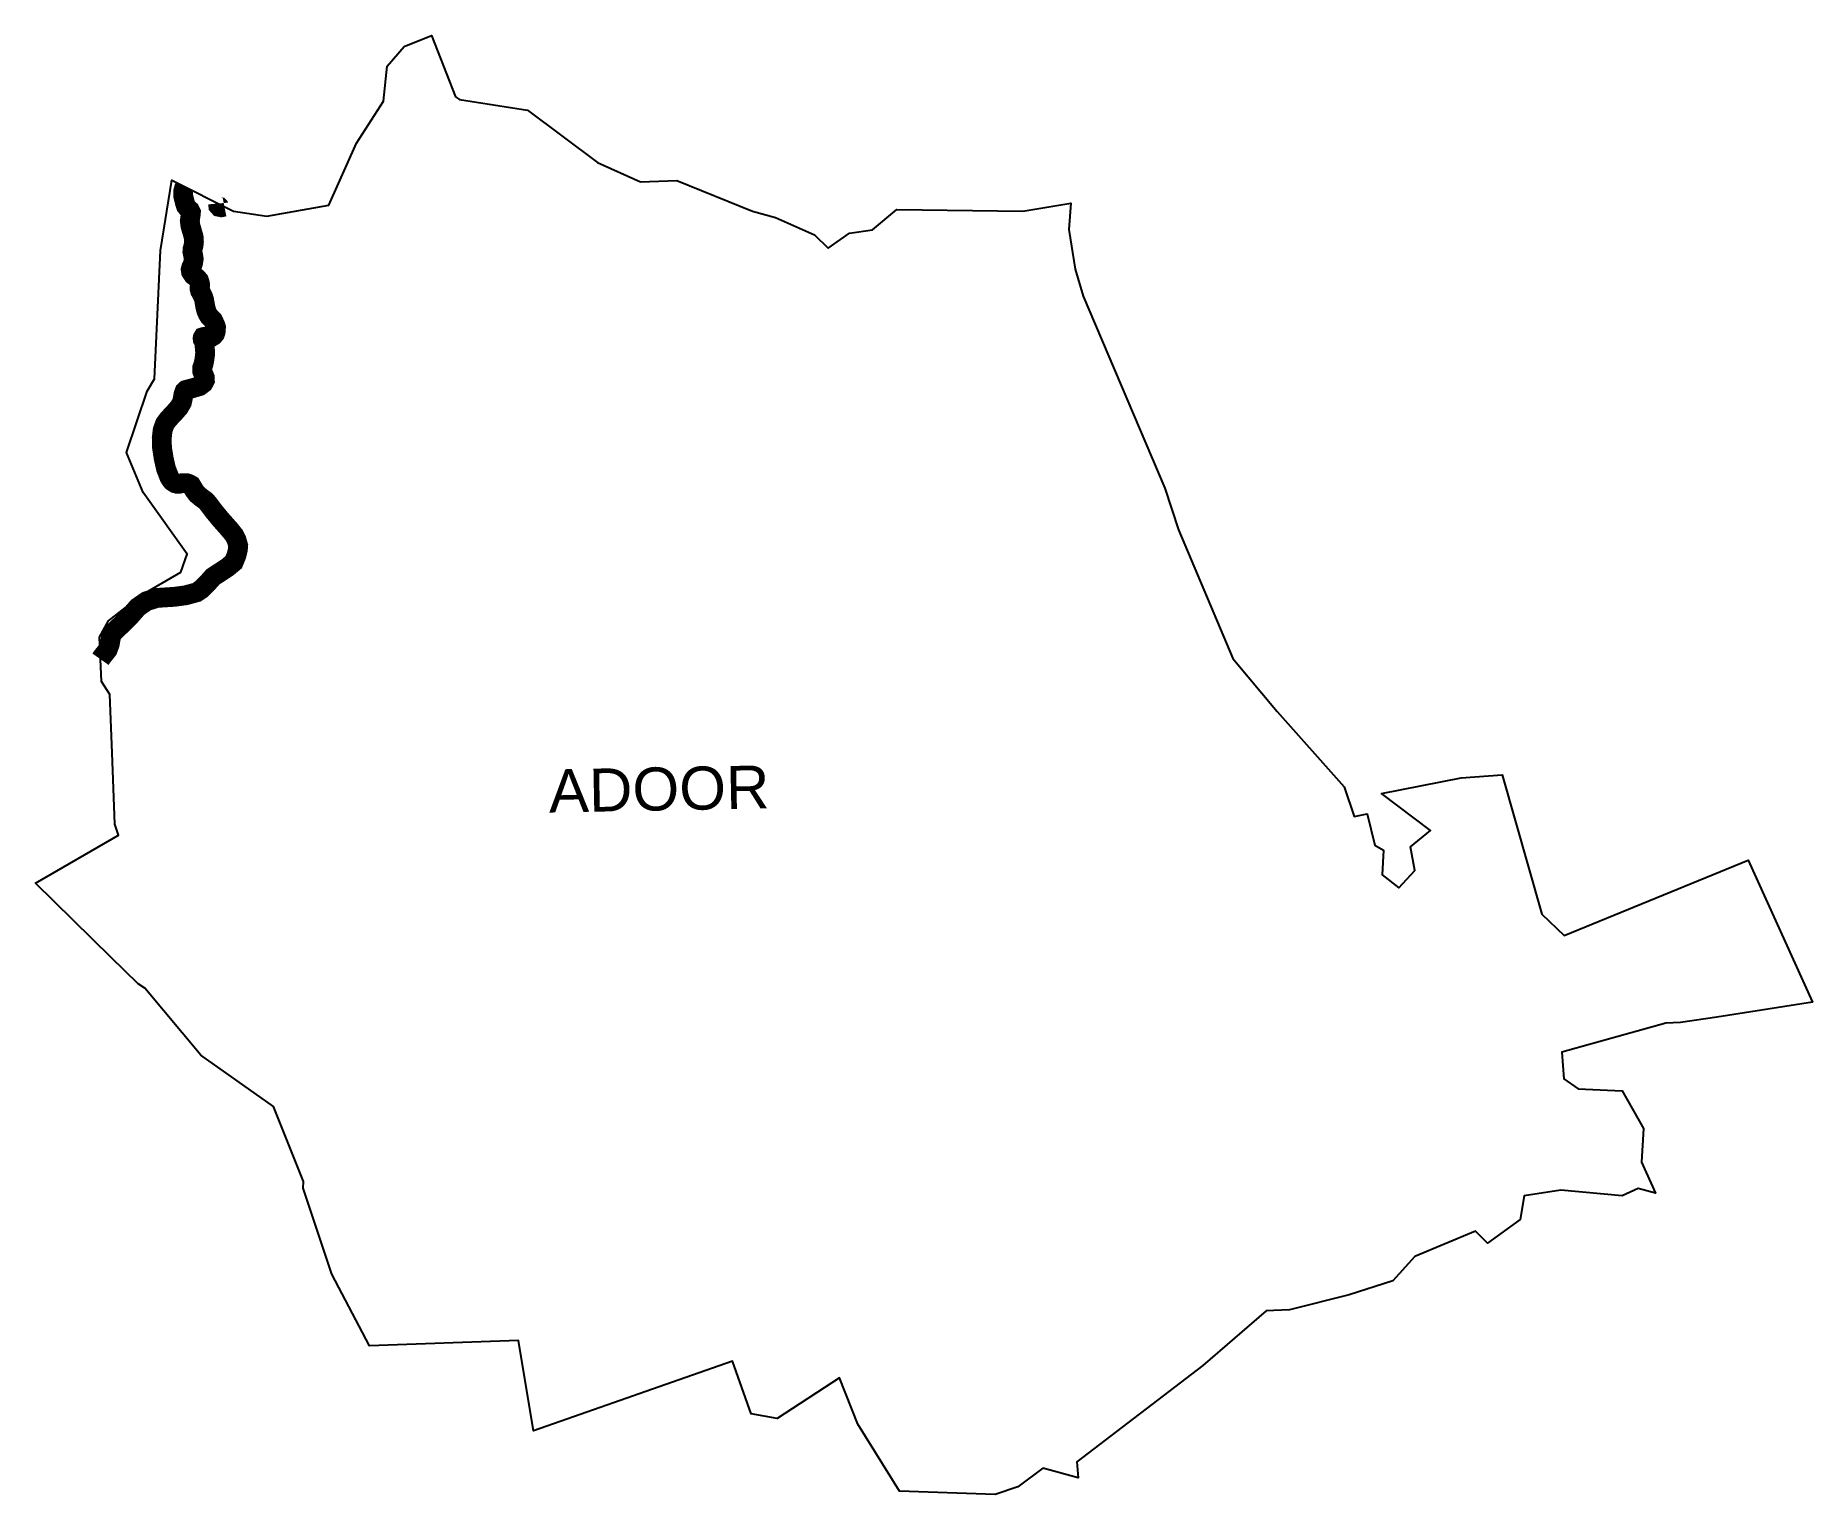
# Model space of a CAD drawing. Header units: metres. Extents: x 306957 to 311442, y 1924002 to 1927686.
import ezdxf

# ---------------------------------------------------------------- set-up
doc = ezdxf.new("R2010")
doc.units = ezdxf.units.M
doc.layers.add('NATURALLY PROTECTED', color=3, linetype='Continuous')
doc.layers.add('VILLAGE NAME', color=250, linetype='Continuous')
doc.styles.get("Standard").update_dxf_attribs({"font": 'simplex.shx'})

msp = doc.modelspace()

# ---------------------------------------------------------------- linework, layer by layer
at = {"color": 4, "flags": 128}
for points in [[(308824.4, 1927226), (308923.2, 1927182.1), (308957.4, 1927148.4), (309011.6, 1927186.7), (309069.7, 1927195.3), (309131, 1927246.2), (309448.6, 1927241.9), (309570.5, 1927262), (309565.3, 1927195.5), (309581.4, 1927096), (309601.4, 1927027.3), (309807.7, 1926542.9), (309841.6, 1926437.4), (309979.1, 1926112.3), (310090.7, 1925978.5), (310260.2, 1925788.8), (310285.4, 1925713.9), (310318.1, 1925720.7), (310337.8, 1925641.2), (310359.7, 1925628.7), (310356.1, 1925566.8), (310398.4, 1925533.4), (310438.9, 1925577.1), (310427.6, 1925636.8), (310478, 1925678.2), (310354.3, 1925771.4), (310555.3, 1925811.6), (310659.2, 1925819.2), (310759.5, 1925467.3), (310815.4, 1925413), (311280, 1925603.1), (311442.3, 1925244.5), (311201, 1925207.4), (311109.4, 1925193.4), (311072.5, 1925191.9), (310809.8, 1925118.5), (310814.4, 1925050.9), (310850.6, 1925025.9), (310962, 1925020.7), (311015.7, 1924925.8), (311010.7, 1924841.1), (311046.5, 1924762.5), (311002, 1924774.1), (310962.2, 1924755.9), (310806.7, 1924770.5), (310714.6, 1924755.9), (310704.2, 1924696.3), (310622.3, 1924636.6), (310591.5, 1924666.8), (310438.5, 1924602.6), (310383.4, 1924541.6), (310272.7, 1924505.7), (310122.5, 1924467.8), (310063.3, 1924465.7), (309903.7, 1924327.5), (309585.4, 1924084.6), (309588.8, 1924044.1), (309499.1, 1924068.1), (309436.1, 1924021.4), (309379.4, 1924001.9), (309137.7, 1924010.5), (309032.1, 1924179.5), (308985.9, 1924296.1), (308829, 1924193.8), (308763.2, 1924205.6), (308716, 1924338.4), (308213.4, 1924162.3), (308176.1, 1924390.9), (307799.3, 1924376.9), (307704.4, 1924558), (307632.6, 1924775.3), (307632.8, 1924792.1), (307557.6, 1924981.7), (307373.6, 1925111.2), (307232.3, 1925280.6), (307215.7, 1925290.9), (307147.4, 1925358), (306956.6, 1925545.3), (307166.4, 1925666.3), (307156.7, 1925694.7), (307149.8, 1925874.3), (307144.2, 1926021.6), (307122.9, 1926054.9), (307118.5, 1926166.4), (307140.7, 1926207.8), (307225.1, 1926273.7), (307323, 1926330.6), (307339, 1926375.8), (307228.6, 1926531.7), (307186.2, 1926633), (307238.2, 1926787.6), (307256.6, 1926818.8), (307272.2, 1927143), (307300.3, 1927320), (307456.1, 1927242.1), (307540.3, 1927229.4), (307697.4, 1927257.6), (307766.6, 1927413.5), (307835, 1927520.1), (307844, 1927608.5), (307887.4, 1927657.8), (307955.8, 1927685.5), (308017.1, 1927530.6), (308026.9, 1927523.6), (308198.4, 1927497.2), (308375.3, 1927364.8), (308483.8, 1927316.3), (308575.7, 1927319.3)], [(308575.7, 1927319.3), (308766.5, 1927242.1)], [(308766.5, 1927242.1), (308824.4, 1927226)]]:
    msp.add_lwpolyline(points, dxfattribs=at)
at = {"layer": 'NATURALLY PROTECTED', "const_width": 50, "flags": 128}
for points in [[(307333.5, 1927303.4), (307331.6, 1927300.5), (307329.6, 1927293), (307329.2, 1927281), (307333.4, 1927264), (307336.3, 1927255.1), (307341.6, 1927248.3), (307346.4, 1927244.2), (307348.9, 1927239.3), (307348.2, 1927231.9), (307346, 1927217.8), (307347.6, 1927205.3), (307352, 1927190.1), (307355.7, 1927177.1), (307356.5, 1927165), (307355.6, 1927156.3), (307353.2, 1927147.1), (307352.6, 1927139.3), (307354.5, 1927130.7), (307355.9, 1927121.7), (307354.8, 1927113.4), (307352.4, 1927105.2), (307349.8, 1927100.6), (307348.3, 1927094.7), (307349.2, 1927088.7), (307354.7, 1927080.4), (307364, 1927073.3), (307369, 1927067.5), (307371, 1927062), (307372, 1927057.1), (307371.9, 1927053.6), (307370.8, 1927050.2), (307370.8, 1927046), (307372.1, 1927040.5), (307376, 1927033.5), (307378.6, 1927028), (307380.3, 1927024.4), (307382.2, 1927018.1), (307383.7, 1927009.3), (307385.3, 1927000), (307387.8, 1926990.7), (307391, 1926983.2), (307394.5, 1926977.2), (307399.6, 1926971.9), (307404.8, 1926966.7), (307407.8, 1926960.2), (307410.4, 1926954.6), (307412.2, 1926948.9), (307411.3, 1926937.5), (307409.6, 1926932.2), (307405.5, 1926927.4), (307399.1, 1926923.6), (307392, 1926922.3), (307385.8, 1926923.5), (307382.6, 1926924.7), (307381.4, 1926924.5), (307379.5, 1926923.9), (307378.7, 1926922.6), (307378.4, 1926920.9), (307378.7, 1926918.3), (307380.5, 1926915.4), (307381.8, 1926912.5), (307382.6, 1926909), (307383.9, 1926896.2), (307384.7, 1926887.5), (307384.5, 1926879.5), (307382.6, 1926865.6), (307380.7, 1926856.3), (307377.7, 1926847.8), (307377.4, 1926837.8), (307380.7, 1926829.9), (307383.8, 1926822.4), (307384.1, 1926815), (307380.4, 1926807.7), (307370.9, 1926800.5), (307354.5, 1926795.5), (307336.4, 1926790.7), (307332.9, 1926787.5), (307330.1, 1926779.9), (307328.6, 1926770.6), (307326.2, 1926759.2), (307319, 1926746.8), (307308.6, 1926734.9), (307291.4, 1926716.4), (307283.3, 1926705.3), (307277.6, 1926689.7), (307275.2, 1926669.4), (307275.9, 1926644.9), (307280.1, 1926617.9), (307285.9, 1926592.2), (307294, 1926571.2), (307297.6, 1926565.1), (307301.5, 1926560), (307309.5, 1926554.9), (307314.6, 1926553.6), (307319.4, 1926553.8), (307328.2, 1926555.5), (307337.1, 1926555.5), (307344, 1926553.4), (307349.6, 1926550.2), (307357.9, 1926536.2), (307364.8, 1926527.2), (307374.5, 1926519.3), (307386.7, 1926510.3), (307393.1, 1926502.8), (307407.6, 1926483.5), (307424, 1926463.6), (307446.6, 1926438.1), (307458, 1926424), (307460.3, 1926419.4), (307464, 1926412.1), (307468.2, 1926397.6), (307467.4, 1926387.7), (307464.1, 1926373.8), (307456.8, 1926355.7), (307441.2, 1926342.7), (307427.2, 1926333.5), (307404.5, 1926318.6), (307389.3, 1926301.5), (307375.7, 1926288), (307363.3, 1926279.7), (307335.2, 1926272.1), (307306.4, 1926268.3), (307263.3, 1926265.6), (307236.8, 1926257.3), (307214.6, 1926241.9), (307194.5, 1926218.8), (307161.3, 1926186.3), (307150.5, 1926175.8), (307147.8, 1926169.8), (307145.5, 1926157.9), (307143.9, 1926148.3), (307138.6, 1926134.4), (307126.3, 1926119), (307120.5, 1926110.8)], [(307433.4, 1927253.5), (307425.4, 1927251.9), (307420.5, 1927252.9), (307418, 1927255.7), (307417.5, 1927261.4)]]:
    msp.add_lwpolyline(points, dxfattribs=at)

# ---------------------------------------------------------------- texts
at = {"layer": 'VILLAGE NAME', "insert": (308251.3, 1925832.3), "char_height": 108.748, "attachment_point": 1, "rotation": 1.1028}
msp.add_mtext_dynamic_manual_height_columns('{\\fArial|b0|i0|c0|p34;ADOOR}', width=1571.314, gutter_width=543.7, heights=[0], dxfattribs=at)

doc.saveas('drawing.dxf')
